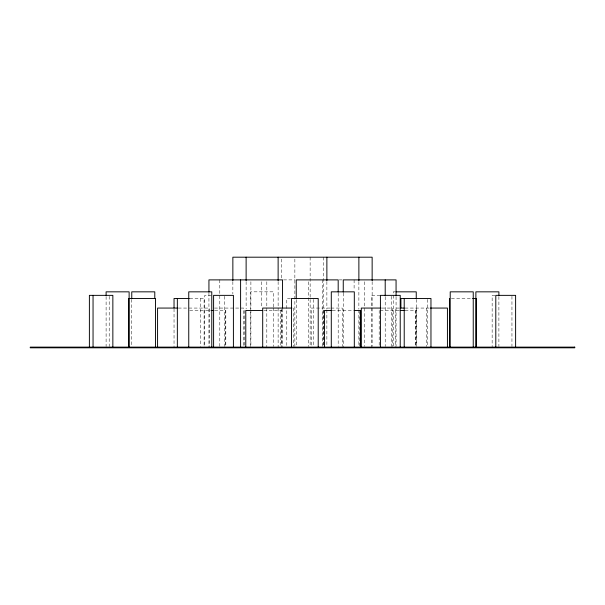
<?xml version="1.0" encoding="UTF-8"?>
<svg xmlns="http://www.w3.org/2000/svg" width="605" height="605" viewBox="0 0 605 605"><rect width="100%" height="100%" fill="white"/><g stroke="black" fill="none" stroke-linecap="round" stroke-linejoin="round"><path stroke-width="0.45" stroke-dasharray="3.02 2.27" d="M283.594 279.888L294.779 279.888M339.224 279.888L342.022 279.888M395.073 291.837L393.227 291.837L393.227 347.467M211.372 295.361L204.77 295.361L204.77 347.467M380.084 295.361L371.591 295.361L371.591 347.467M494.973 295.361L492.145 295.361L492.145 347.467M189.713 298.492L204.097 298.492L204.097 346.529M290.476 298.492L286.785 298.492L286.785 347.467M451.39 298.492L471.681 298.492M178.293 308.066L209.391 308.066L209.391 346.529M214.51 308.066L243.709 308.066L243.709 346.529M330.065 308.066L311.227 308.066L311.227 347.467M331.003 308.066L342.301 308.066L342.301 346.529M382.012 308.066L392.373 308.066L392.373 346.529M399.383 308.066L395.609 308.066L395.609 347.467M405.032 308.066L429.535 308.066M189.713 310.456L210.434 310.456M214.707 310.456L225.816 310.456L225.816 346.544M263.833 310.456L281.885 310.456L281.885 346.544M332.372 310.456L353.199 310.456M380.106 310.456L399.55 310.456M405.1 310.456L415.862 310.456L415.862 346.544M511.951 296.291L511.951 346.536M498.898 296.548L498.898 346.529M427.652 299.43L427.652 346.529M426.691 308.066L426.691 346.529M416.353 308.066L416.353 346.529M416.248 299.377L416.248 346.529M415.287 310.456L415.287 346.544M396.063 296.783L396.063 346.529M391.405 296.291L391.405 346.536M385.204 296.783L385.204 346.529M379.184 310.456L379.184 347.467M372.143 281.643L372.143 346.529M364.399 281.764L364.399 346.529M359.219 311.378L359.219 346.544M358.878 281.643L358.878 308.913M358.878 309.851L358.878 346.529M354.106 279.888L354.106 290.211M343.254 293.024L343.254 347.467M338.187 293.024L338.187 346.529M326.874 281.643L326.874 308.913M326.874 309.851L326.874 346.529M323.403 257.193L323.403 347.467M323.115 310.456L323.115 347.467M322.45 279.888L322.45 347.467M313.534 299.43L313.534 346.529M310.138 257.193L310.138 347.467M308.762 281.764L308.762 296.783M308.762 297.721L308.762 346.529M296.238 299.596L296.238 347.467M294.862 259.076L294.862 346.529M293.773 308.066L293.773 346.529M282.55 308.981L282.55 346.529M281.597 259.076L281.597 278.822M281.597 308.913L281.597 346.529M280.501 310.456L280.501 346.544M278.126 281.643L278.126 347.467M273.71 306.924L273.71 291.837L250.689 291.837L250.689 347.467M273.71 307.862L273.71 346.529M266.813 281.764L266.813 347.467M261.746 281.764L261.746 307.106M250.893 281.764L250.893 308.981M250.893 309.919L250.893 346.529M246.122 281.643L246.122 308.913M244.397 310.456L244.397 347.467M232.857 281.643L232.857 293.864M225.241 310.456L225.241 346.544M224.584 296.291L224.584 346.536M219.796 279.888L219.796 346.529M208.937 293.024L208.937 347.467M200.784 298.492L200.784 346.529M174.036 308.852L174.036 347.467M131.761 299.377L131.761 346.529M109.203 296.291L109.203 346.536M106.102 296.548L106.102 346.529"/><path stroke-width="0.91" d="M395.995 291.837L416.248 291.837L416.248 298.431M189.342 298.492L174.036 298.492L174.036 307.907M472.603 298.492L476.294 298.492L476.294 347.467M177.348 308.066L157.572 308.066L157.572 347.467L262.449 347.467M291.89 308.066L262.699 308.066L262.699 347.467L324.204 347.467M381.067 308.066L361.291 308.066L361.291 347.467M400.321 308.066L404.087 308.066M430.473 308.066L447.428 308.066L447.428 347.467L324.499 347.467L324.499 310.456L331.903 310.456M211.009 310.456L213.784 310.456M262.449 310.456L245.781 310.456L245.781 347.467M354.122 310.456L360.603 310.456L360.603 347.467M400.124 310.456L404.753 310.456M498.898 295.603L498.898 291.837L475.878 291.837L475.878 347.467M495.798 347.467L495.798 295.361L515.611 295.361L515.611 347.467L450.218 347.467L450.218 291.837L473.239 291.837L473.239 347.467M449.545 298.492L449.545 347.467M430.964 347.467L430.964 298.492L400.903 298.492L400.903 307.907M404.216 298.492L404.216 347.467M400.23 347.467L400.23 295.361L380.416 295.361L380.416 347.467M396.063 295.845L396.063 279.888L343.254 279.888L343.254 292.086M385.204 279.888L385.204 295.845M372.143 280.705L372.143 257.193L232.857 257.193L232.857 280.705M358.878 257.193L358.878 280.705M354.311 347.467L354.311 291.837L331.29 291.837L331.29 347.467M338.187 292.086L338.187 279.888L296.238 279.888L296.238 298.658M326.874 257.193L326.874 280.705M318.215 347.467L318.215 298.492L291.466 298.492L291.466 347.467M282.55 308.043L282.55 279.888L208.937 279.888L208.937 292.086M278.126 257.193L278.126 280.705M246.122 257.193L246.122 280.705M240.601 279.888L240.601 347.467M233.409 347.467L233.409 295.361L213.595 295.361L213.595 347.467M211.773 347.467L211.773 291.837L188.752 291.837L188.752 347.467M177.348 298.492L177.348 347.467M154.782 298.431L154.782 291.837L131.761 291.837L131.761 298.431M129.122 347.467L129.122 291.837L106.102 291.837L106.102 295.603M128.706 347.467L128.706 298.492L155.455 298.492L155.455 347.467L89.389 347.467L89.389 295.361L112.855 295.361L112.855 347.467M93.049 295.361L93.049 347.467M574.75 347.126L30.25 347.126L30.25 347.807L574.75 347.807L574.75 347.126"/></g></svg>
